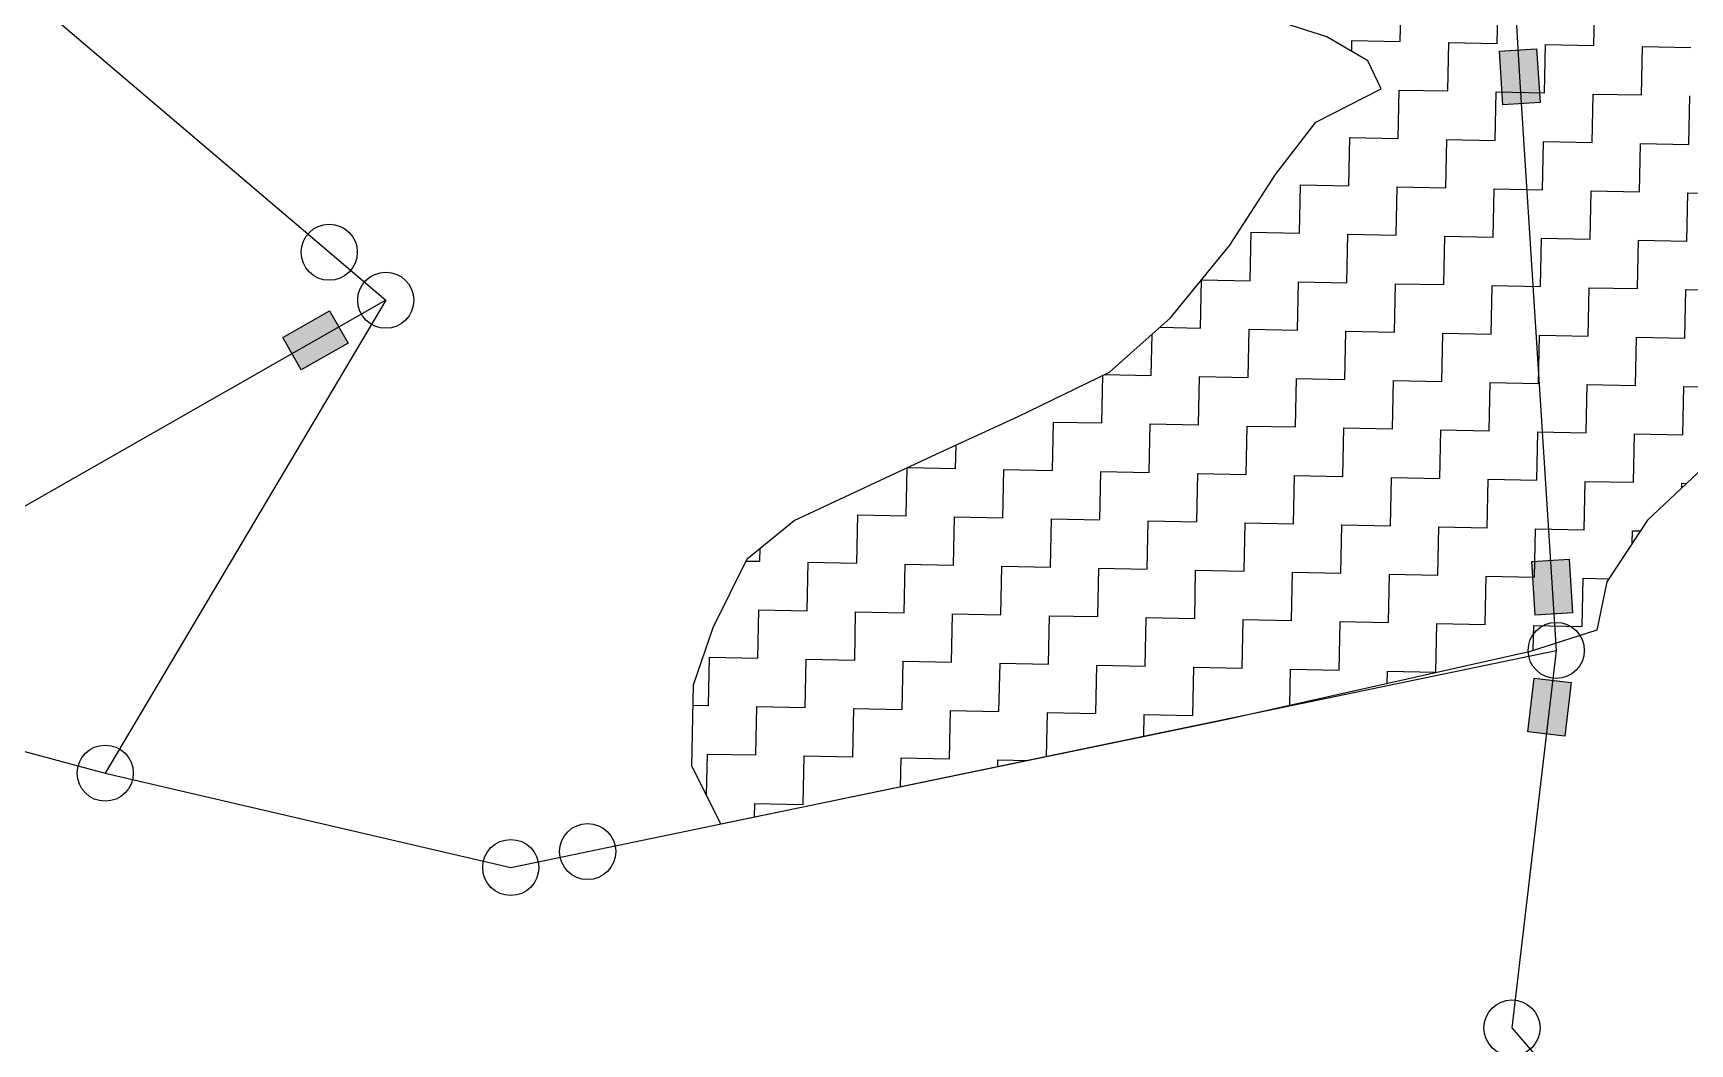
# Model space of a CAD drawing. Header units: metres. Extents: x 276691 to 279396, y 2061581 to 2064323.
# Drawn here: x 278799.7 to 279012.8, y 2063205.9 to 2063336 of the extents above; entities that cross this region are included whole.
import ezdxf

# ---------------------------------------------------------------- set-up
doc = ezdxf.new("R2010")
doc.units = ezdxf.units.M
for name, color, linetype in [('POLY_HATCH', 12, 'Continuous'), ('POLY_PARCEL', 6, 'Continuous'), ('V_BOUND_LINE', 7, 'Continuous')]:
    doc.layers.add(name, color=color, linetype=linetype)

msp = doc.modelspace()

# ---------------------------------------------------------------- hatches: boundary and pattern name
for points in [[(278988.75, 2063326.76), (278993.54, 2063327.07), (278993.1, 2063333.99), (278988.31, 2063333.69)], [(278840.2, 2063296.09), (278837.83, 2063300.26), (278831.8, 2063296.82), (278834.18, 2063292.65)], [(278997.28, 2063268.32), (278992.49, 2063268.02), (278992.93, 2063261.09), (278997.72, 2063261.4)], [(278991.98, 2063246.09), (278996.75, 2063245.53), (278997.56, 2063252.42), (278992.79, 2063252.98)]]:
    msp.add_hatch(color=256).paths.add_polyline_path(points)

# ---------------------------------------------------------------- linework, layer by layer
for points in [[(278993.1, 2063333.99), (278993.54, 2063327.07), (278988.75, 2063326.76), (278988.31, 2063333.69)], [(278831.8, 2063296.82), (278837.83, 2063300.26), (278840.2, 2063296.09), (278834.18, 2063292.65)], [(278992.93, 2063261.09), (278992.49, 2063268.02), (278997.28, 2063268.32), (278997.72, 2063261.4)], [(278997.56, 2063252.42), (278996.75, 2063245.53), (278991.98, 2063246.09), (278992.79, 2063252.98)]]:
    msp.add_lwpolyline(points, close=True)
for centre in [(278837.78, 2063307.8), (278845.05, 2063301.62), (278995.62, 2063256.56), (278808.96, 2063240.77), (278871.02, 2063230.68), (278861.13, 2063228.63), (278989.93, 2063207.98)]:
    msp.add_circle(centre, 3.61)
at = {"layer": 'POLY_HATCH', "linetype": 'Continuous'}
for p, q in [((278975.56, 2063334.9), (278975.69, 2063341.13)), ((278988.02, 2063334.65), (278988.15, 2063340.88)), ((279000.48, 2063334.39), (279000.61, 2063340.63)), ((278969.31, 2063333.65), (278969.33, 2063335.03)), ((278969.33, 2063335.03), (278975.56, 2063334.9)), ((278981.67, 2063328.55), (278981.79, 2063334.78)), ((278981.79, 2063334.78), (278988.02, 2063334.65)), ((278994.13, 2063328.29), (278994.25, 2063334.52)), ((278994.25, 2063334.52), (279000.48, 2063334.39)), ((279006.59, 2063328.04), (279006.71, 2063334.27)), ((279006.71, 2063334.27), (279012.94, 2063334.14)), ((278975.31, 2063322.44), (278975.44, 2063328.67)), ((278975.44, 2063328.67), (278981.67, 2063328.55)), ((278987.77, 2063322.19), (278987.9, 2063328.42)), ((278987.9, 2063328.42), (278994.13, 2063328.29)), ((279000.23, 2063321.93), (279000.36, 2063328.16)), ((279000.36, 2063328.16), (279006.59, 2063328.04)), ((279012.69, 2063321.68), (279012.82, 2063327.91)), ((278968.95, 2063316.34), (278969.08, 2063322.57)), ((278969.08, 2063322.57), (278975.31, 2063322.44)), ((278981.41, 2063316.09), (278981.54, 2063322.32)), ((278981.54, 2063322.32), (278987.77, 2063322.19)), ((278993.87, 2063315.83), (278994, 2063322.06)), ((278994, 2063322.06), (279000.23, 2063321.93)), ((279006.33, 2063315.58), (279006.46, 2063321.81)), ((279006.46, 2063321.81), (279012.69, 2063321.68)), ((278962.59, 2063310.24), (278962.72, 2063316.47)), ((278962.72, 2063316.47), (278968.95, 2063316.34)), ((278975.05, 2063309.98), (278975.18, 2063316.21)), ((278975.18, 2063316.21), (278981.41, 2063316.09)), ((278987.51, 2063309.73), (278987.64, 2063315.96)), ((278987.64, 2063315.96), (278993.87, 2063315.83)), ((278999.98, 2063309.47), (279000.1, 2063315.7)), ((279000.1, 2063315.7), (279006.33, 2063315.58)), ((279012.44, 2063309.22), (279012.56, 2063315.45)), ((279012.56, 2063315.45), (279018.79, 2063315.32)), ((278956.24, 2063304.13), (278956.36, 2063310.37)), ((278956.36, 2063310.37), (278962.59, 2063310.24)), ((278968.7, 2063303.88), (278968.82, 2063310.11)), ((278968.82, 2063310.11), (278975.05, 2063309.98)), ((278981.16, 2063303.63), (278981.28, 2063309.86)), ((278981.28, 2063309.86), (278987.51, 2063309.73)), ((278993.62, 2063303.37), (278993.74, 2063309.6)), ((278993.74, 2063309.6), (278999.98, 2063309.47)), ((279006.08, 2063303.12), (279006.21, 2063309.35)), ((279006.21, 2063309.35), (279012.44, 2063309.22)), ((278949.88, 2063298.03), (278950.01, 2063304.25)), ((278950.02, 2063304.26), (278956.24, 2063304.13)), ((278962.34, 2063297.78), (278962.47, 2063304.01)), ((278962.47, 2063304.01), (278968.7, 2063303.88)), ((278974.8, 2063297.52), (278974.93, 2063303.75)), ((278974.93, 2063303.75), (278981.16, 2063303.63)), ((278987.26, 2063297.27), (278987.39, 2063303.5)), ((278987.39, 2063303.5), (278993.62, 2063303.37)), ((278999.72, 2063297.01), (278999.85, 2063303.24)), ((278999.85, 2063303.24), (279006.08, 2063303.12)), ((279012.18, 2063296.76), (279012.31, 2063302.99)), ((279012.31, 2063302.99), (279018.54, 2063302.86)), ((278943.52, 2063291.93), (278943.63, 2063297.24)), ((278944.65, 2063298.14), (278949.88, 2063298.03)), ((278955.98, 2063291.67), (278956.11, 2063297.9)), ((278956.11, 2063297.9), (278962.34, 2063297.78)), ((278968.44, 2063291.42), (278968.57, 2063297.65)), ((278968.57, 2063297.65), (278974.8, 2063297.52)), ((278980.9, 2063291.17), (278981.03, 2063297.4)), ((278981.03, 2063297.4), (278987.26, 2063297.27)), ((278993.36, 2063290.91), (278993.49, 2063297.14)), ((278993.49, 2063297.14), (278999.72, 2063297.01)), ((279005.82, 2063290.66), (279005.95, 2063296.89)), ((279005.95, 2063296.89), (279012.18, 2063296.76)), ((278937.16, 2063285.83), (278937.29, 2063291.96)), ((278937.47, 2063292.05), (278943.52, 2063291.93)), ((278949.62, 2063285.57), (278949.75, 2063291.8)), ((278949.75, 2063291.8), (278955.98, 2063291.67)), ((278962.08, 2063285.32), (278962.21, 2063291.55)), ((278962.21, 2063291.55), (278968.44, 2063291.42)), ((278974.55, 2063285.06), (278974.67, 2063291.29)), ((278974.67, 2063291.29), (278980.9, 2063291.17)), ((278987.01, 2063284.81), (278987.13, 2063291.04)), ((278987.13, 2063291.04), (278993.36, 2063290.91)), ((278999.47, 2063284.55), (278999.59, 2063290.78)), ((278999.59, 2063290.78), (279005.82, 2063290.66)), ((279011.93, 2063284.3), (279012.05, 2063290.53)), ((279012.05, 2063290.53), (279018.28, 2063290.4)), ((278930.81, 2063279.72), (278930.93, 2063285.95)), ((278930.93, 2063285.95), (278937.16, 2063285.83)), ((278943.27, 2063279.47), (278943.39, 2063285.7)), ((278943.39, 2063285.7), (278949.62, 2063285.57)), ((278955.73, 2063279.21), (278955.85, 2063285.44)), ((278955.85, 2063285.44), (278962.08, 2063285.32)), ((278968.19, 2063278.96), (278968.32, 2063285.19)), ((278968.32, 2063285.19), (278974.55, 2063285.06)), ((278980.65, 2063278.7), (278980.78, 2063284.94)), ((278980.78, 2063284.94), (278987.01, 2063284.81)), ((278993.11, 2063278.45), (278993.24, 2063284.68)), ((278993.24, 2063284.68), (278999.47, 2063284.55)), ((279005.57, 2063278.2), (279005.7, 2063284.43)), ((279005.7, 2063284.43), (279011.93, 2063284.3)), ((278918.35, 2063279.98), (278918.41, 2063282.99)), ((278911.99, 2063273.87), (278912.12, 2063280.06)), ((278912.2, 2063280.1), (278918.35, 2063279.98)), ((278924.45, 2063273.62), (278924.58, 2063279.85)), ((278924.58, 2063279.85), (278930.81, 2063279.72)), ((278936.91, 2063273.37), (278937.04, 2063279.6)), ((278937.04, 2063279.6), (278943.27, 2063279.47)), ((278949.37, 2063273.11), (278949.5, 2063279.34)), ((278949.5, 2063279.34), (278955.73, 2063279.21)), ((278961.83, 2063272.86), (278961.96, 2063279.09)), ((278961.96, 2063279.09), (278968.19, 2063278.96)), ((278974.29, 2063272.6), (278974.42, 2063278.83)), ((278974.42, 2063278.83), (278980.65, 2063278.7)), ((278986.75, 2063272.35), (278986.88, 2063278.58)), ((278986.88, 2063278.58), (278993.11, 2063278.45)), ((278999.21, 2063272.09), (278999.34, 2063278.32)), ((278999.34, 2063278.32), (279005.57, 2063278.2)), ((279011.79, 2063277.47), (279011.8, 2063278.07)), ((279011.8, 2063278.07), (279012.41, 2063278.06)), ((278899.4, 2063274.13), (278899.53, 2063274.13)), ((278899.53, 2063274.13), (278899.53, 2063274.19)), ((278905.63, 2063267.77), (278905.76, 2063274)), ((278905.76, 2063274), (278911.99, 2063273.87)), ((278918.09, 2063267.52), (278918.22, 2063273.75)), ((278918.22, 2063273.75), (278924.45, 2063273.62)), ((278930.55, 2063267.26), (278930.68, 2063273.49)), ((278930.68, 2063273.49), (278936.91, 2063273.37)), ((278943.01, 2063267.01), (278943.14, 2063273.24)), ((278943.14, 2063273.24), (278949.37, 2063273.11)), ((278955.47, 2063266.75), (278955.6, 2063272.98)), ((278955.6, 2063272.98), (278961.83, 2063272.86)), ((278967.93, 2063266.5), (278968.06, 2063272.73)), ((278968.06, 2063272.73), (278974.29, 2063272.6)), ((278980.39, 2063266.24), (278980.52, 2063272.47)), ((278980.52, 2063272.47), (278986.75, 2063272.35)), ((278992.85, 2063265.99), (278992.98, 2063272.22)), ((278992.98, 2063272.22), (278999.21, 2063272.09)), ((279005.41, 2063270.35), (279005.44, 2063271.97)), ((279005.44, 2063271.97), (279006.46, 2063271.94)), ((278893.17, 2063268.03), (278893.21, 2063269.72)), ((278891.39, 2063268.06), (278893.17, 2063268.03)), ((278899.27, 2063261.67), (278899.4, 2063267.9)), ((278899.4, 2063267.9), (278905.63, 2063267.77)), ((278911.73, 2063261.41), (278911.86, 2063267.64)), ((278911.86, 2063267.64), (278918.09, 2063267.52)), ((278924.19, 2063261.16), (278924.32, 2063267.39)), ((278924.32, 2063267.39), (278930.55, 2063267.26)), ((278936.65, 2063260.91), (278936.78, 2063267.14)), ((278936.78, 2063267.14), (278943.01, 2063267.01)), ((278949.12, 2063260.65), (278949.24, 2063266.88)), ((278949.24, 2063266.88), (278955.47, 2063266.75)), ((278961.58, 2063260.4), (278961.7, 2063266.63)), ((278961.7, 2063266.63), (278967.93, 2063266.5)), ((278974.04, 2063260.14), (278974.16, 2063266.37)), ((278974.16, 2063266.37), (278980.39, 2063266.24)), ((278986.5, 2063259.89), (278986.62, 2063266.12)), ((278986.62, 2063266.12), (278992.85, 2063265.99)), ((278998.96, 2063259.63), (278999.08, 2063265.86)), ((278999.08, 2063265.86), (279002.41, 2063265.79)), ((278892.92, 2063255.57), (278893.04, 2063261.8)), ((278893.04, 2063261.8), (278899.27, 2063261.67)), ((278905.38, 2063255.31), (278905.5, 2063261.54)), ((278905.5, 2063261.54), (278911.73, 2063261.41)), ((278917.84, 2063255.06), (278917.96, 2063261.29)), ((278917.96, 2063261.29), (278924.19, 2063261.16)), ((278930.3, 2063254.8), (278930.42, 2063261.03)), ((278930.42, 2063261.03), (278936.65, 2063260.91)), ((278942.76, 2063254.55), (278942.89, 2063260.78)), ((278942.89, 2063260.78), (278949.12, 2063260.65)), ((278955.22, 2063254.29), (278955.35, 2063260.52)), ((278955.35, 2063260.52), (278961.58, 2063260.4)), ((278967.68, 2063254.04), (278967.81, 2063260.27)), ((278967.81, 2063260.27), (278974.04, 2063260.14)), ((278980.14, 2063253.78), (278980.27, 2063260.01)), ((278980.27, 2063260.01), (278986.5, 2063259.89)), ((278992.66, 2063256.55), (278992.73, 2063259.76)), ((278992.73, 2063259.76), (278998.96, 2063259.63)), ((278886.56, 2063249.46), (278886.69, 2063255.69)), ((278886.69, 2063255.69), (278892.92, 2063255.57)), ((278899.02, 2063249.21), (278899.15, 2063255.44)), ((278899.15, 2063255.44), (278905.38, 2063255.31)), ((278911.48, 2063248.95), (278911.61, 2063255.18)), ((278911.61, 2063255.18), (278917.84, 2063255.06)), ((278923.94, 2063248.7), (278924.07, 2063254.93)), ((278924.07, 2063254.93), (278930.3, 2063254.8)), ((278936.4, 2063248.44), (278936.53, 2063254.68)), ((278936.53, 2063254.68), (278942.76, 2063254.55)), ((278948.86, 2063248.19), (278948.99, 2063254.42)), ((278948.99, 2063254.42), (278955.22, 2063254.29)), ((278961.35, 2063249.48), (278961.45, 2063254.17)), ((278961.45, 2063254.17), (278967.68, 2063254.04)), ((278973.88, 2063252.29), (278973.91, 2063253.91)), ((278973.91, 2063253.91), (278980.14, 2063253.78)), ((278884.6, 2063249.5), (278886.56, 2063249.46)), ((278892.66, 2063243.11), (278892.79, 2063249.34)), ((278892.79, 2063249.34), (278899.02, 2063249.21)), ((278905.12, 2063242.85), (278905.25, 2063249.08)), ((278905.25, 2063249.08), (278911.48, 2063248.95)), ((278917.58, 2063242.6), (278917.71, 2063248.83)), ((278917.71, 2063248.83), (278923.94, 2063248.7)), ((278930.05, 2063242.87), (278930.17, 2063248.57)), ((278930.17, 2063248.57), (278936.4, 2063248.44)), ((278942.57, 2063245.45), (278942.63, 2063248.32)), ((278942.63, 2063248.32), (278948.86, 2063248.19)), ((278886.32, 2063237.92), (278886.43, 2063243.23)), ((278886.43, 2063243.23), (278892.66, 2063243.11)), ((278898.76, 2063236.75), (278898.89, 2063242.98)), ((278898.89, 2063242.98), (278905.12, 2063242.85)), ((278911.28, 2063238.99), (278911.35, 2063242.72)), ((278911.35, 2063242.72), (278917.58, 2063242.6)), ((278923.79, 2063241.58), (278923.81, 2063242.47)), ((278923.81, 2063242.47), (278927.73, 2063242.39)), ((278892.5, 2063235.12), (278892.53, 2063236.88)), ((278892.53, 2063236.88), (278898.76, 2063236.75))]:
    msp.add_line(p, q, dxfattribs=at)
at = {"layer": 'POLY_HATCH'}
for p, q in [((278966.1, 2063335.52), (278955.16, 2063339.01)), ((278971.39, 2063332.44), (278966.1, 2063335.52)), ((278973.1, 2063328.83), (278971.39, 2063332.44)), ((278964.68, 2063324.55), (278973.1, 2063328.83)), ((278959.49, 2063317.81), (278964.68, 2063324.55)), ((278953.65, 2063308.71), (278959.49, 2063317.81)), ((278946.02, 2063299.35), (278953.65, 2063308.71)), ((278938.14, 2063292.38), (278946.02, 2063299.35)), ((278926.42, 2063286.67), (278938.14, 2063292.38)), ((278916.51, 2063282.11), (278926.42, 2063286.67)), ((278897.58, 2063273.28), (278916.51, 2063282.11)), ((279015.95, 2063281.37), (279007.37, 2063273.32)), ((278891.53, 2063268.35), (278897.58, 2063273.28)), ((279007.37, 2063273.32), (279002.15, 2063265.4)), ((278887.18, 2063259.52), (278891.53, 2063268.35)), ((279002.15, 2063265.4), (279000.83, 2063259.18)), ((278884.65, 2063252.13), (278887.18, 2063259.52)), ((279000.83, 2063259.18), (278992.14, 2063256.39)), ((278992.14, 2063256.39), (278953.29, 2063247.66)), ((278884.44, 2063241.73), (278884.65, 2063252.13)), ((278953.29, 2063247.66), (278888.15, 2063234.22)), ((278888.15, 2063234.22), (278884.44, 2063241.73))]:
    msp.add_line(p, q, dxfattribs=at)
at = {"layer": 'POLY_PARCEL'}
for p, q in [((278984.24, 2063443.19), (278990.92, 2063330.38)), ((278795, 2063344.21), (278845.05, 2063301.62)), ((278990.92, 2063330.38), (278995.62, 2063256.56)), ((278845.05, 2063301.62), (278754.15, 2063249.79)), ((278845.05, 2063301.62), (278808.96, 2063240.77))]:
    msp.add_line(p, q, dxfattribs=at)
at = {"layer": 'V_BOUND_LINE'}
for p, q in [((278861.13, 2063228.63), (278995.62, 2063256.56)), ((278995.62, 2063256.56), (278989.93, 2063207.98)), ((278776.55, 2063249.49), (278808.96, 2063240.77)), ((278808.96, 2063240.77), (278861.13, 2063228.63)), ((278989.93, 2063207.98), (279019.94, 2063173.04))]:
    msp.add_line(p, q, dxfattribs=at)

doc.saveas('drawing.dxf')
